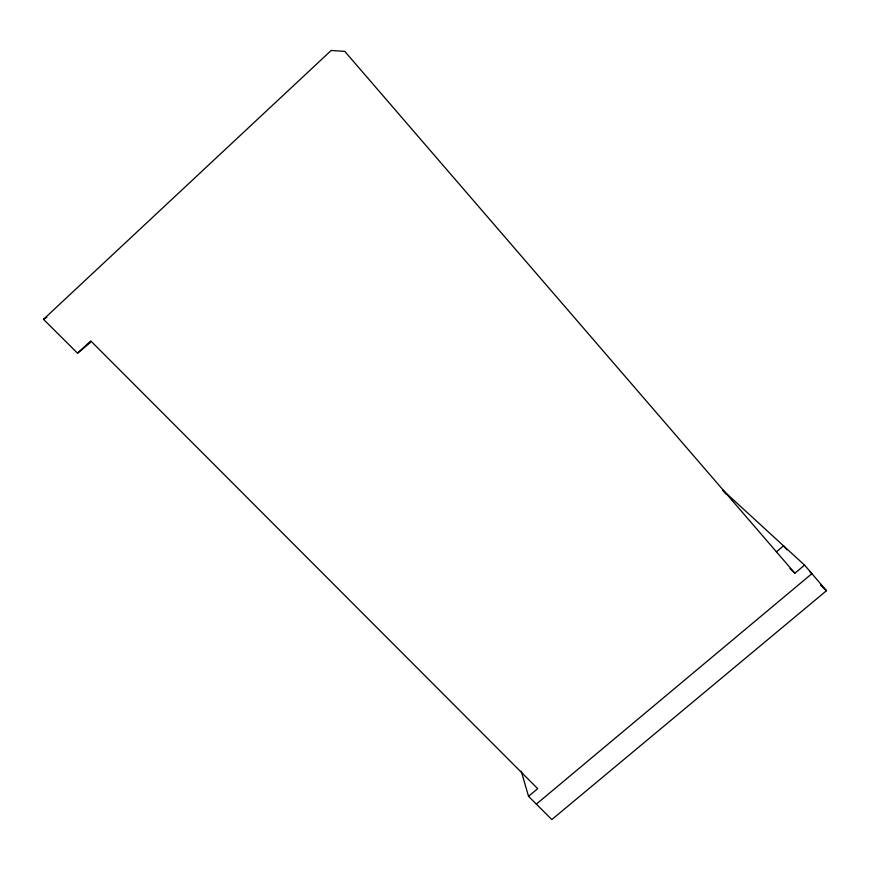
<?xml version="1.0" encoding="UTF-8"?>
<svg xmlns="http://www.w3.org/2000/svg" width="870" height="870" viewBox="0 0 870 870"><rect width="100%" height="100%" fill="white"/><g stroke="black" fill="none" stroke-linecap="round" stroke-linejoin="round"><path stroke-width="1.3" d="M90.382 342.476L77.539 353.187L43.5 319.323L331.198 50.449L344.792 51.406L794.886 573.21L804.554 565.108L826.5 590.686L551.841 819.551L528.536 796.322L521.25 771.201M77.539 353.187L90.763 340.92L537.693 788.655L528.536 796.322M776.355 551.852L783.522 545.816L786.991 549.862M536.344 804.108L811.906 573.678L809.905 571.829M43.5 319.323L46.882 317.224M722.72 490.071L804.554 565.108M820.551 585.173L826.5 590.686M789.982 568.534L794.886 573.21M722.589 490.158L726.026 494.138"/></g></svg>
